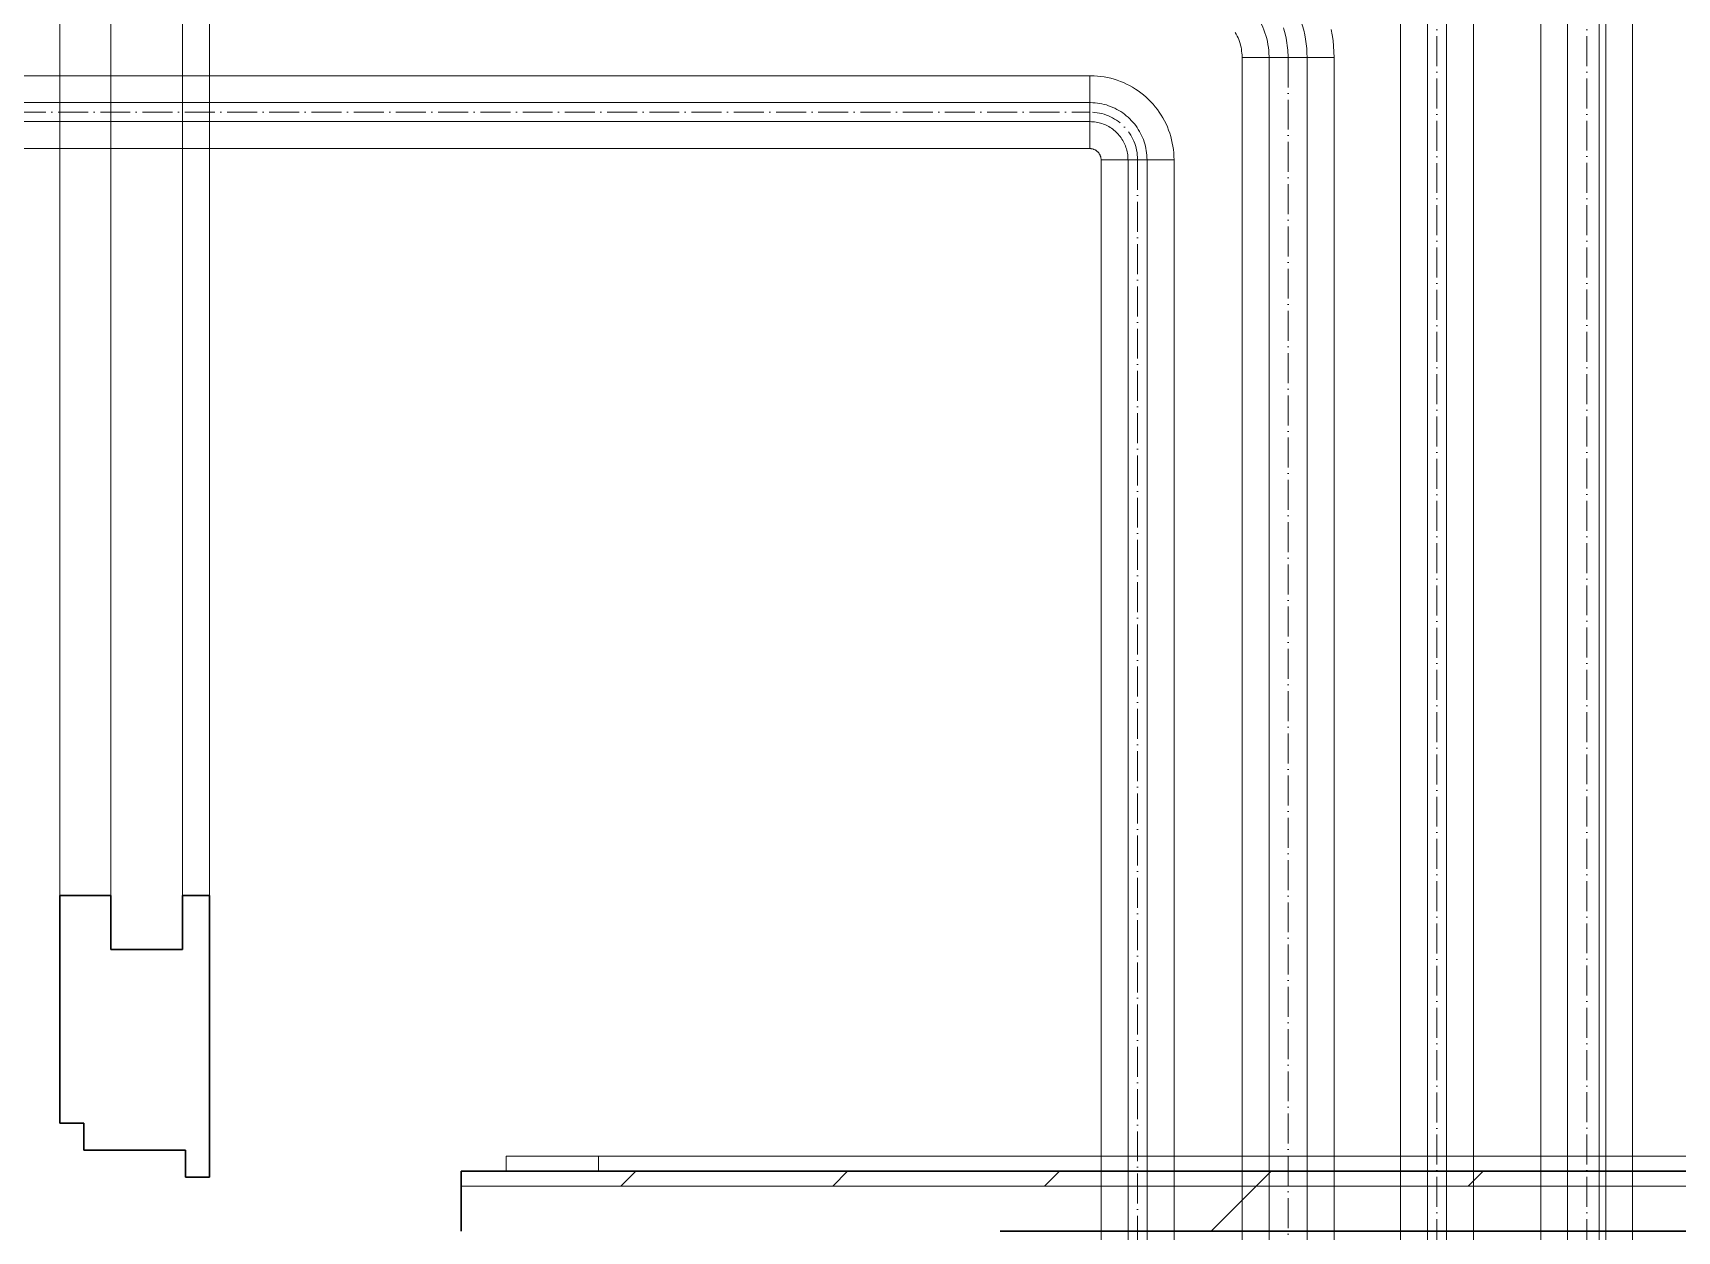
# Model space of a CAD drawing. Header units: millimetres. Extents: x -88595 to 880822, y -1054509 to -148035.
# Drawn here: x 194740 to 195289, y -276552 to -276152 of the extents above; entities that cross this region are included whole.
import ezdxf

# ---------------------------------------------------------------- set-up
doc = ezdxf.new("R2010")
doc.units = ezdxf.units.MM
for name, pattern in [('$0$ADSK_Осевая', [14, 10, -2, 0, -2]), ('$1$ADSK_Осевая', [14, 10, -2, 0, -2]), ('ADSK_Линия сетки', [25, 20, -2.5, 0, -2.5])]:
    doc.linetypes.add(name, pattern=pattern)
for name, color, linetype, lineweight in [('Двери', 7, 'Continuous', 9), ('Изоляция', 7, 'Continuous', 18), ('Оборудование', 7, 'Continuous', 18), ('Ограждение', 7, 'Continuous', 9), ('Оси', 7, 'Continuous', 9), ('Стены наружные', 7, 'Continuous', 18), ('Стены штриховка', 7, 'Continuous', 9), ('Трубопровод', 7, 'Continuous', 18), ('Трубопроводы', 7, 'Continuous', 18)]:
    doc.layers.add(name, color=color, linetype=linetype, lineweight=lineweight)
doc.layers.add('Двери открывание', color=7, linetype='Continuous', lineweight=9, true_color=0xc0c0c0)

# ---------------------------------------------------------------- blocks, each defined once
blk = doc.blocks.new('$0$ADSK_МедьПайка_Отвод-гнутая труба - Отвод _гнутая труба_-V36-В_Координация_1 этаж ОВ3')
at = {"layer": 'Трубопроводы', "color": 134, "true_color": 0x00a6a6}
for p, q in [((6.35, 31.75), (-6.35, 31.75)), ((6.35, 31.75), (-6.35, 31.75)), ((-31.75, 6.35), (-31.75, -6.35)), ((-31.75, 6.35), (-31.75, -6.35))]:
    blk.add_line(p, q, dxfattribs=at)
at = {"layer": 'Трубопроводы', "color": 134, "true_color": 0x00a6a6, "flags": 128}
for points in [[(-31.75, -6.35), (-30.23, -6.32), (-28.71, -6.23), (-27.19, -6.08), (-25.68, -5.86), (-24.18, -5.59), (-22.69, -5.26), (-21.22, -4.87), (-19.77, -4.42), (-18.33, -3.91), (-16.91, -3.34), (-15.52, -2.72), (-14.16, -2.04), (-12.82, -1.31), (-11.51, -0.53), (-10.24, 0.3), (-9, 1.19), (-7.79, 2.12), (-6.63, 3.11), (-5.5, 4.13), (-4.42, 5.21), (-3.38, 6.32), (-2.38, 7.47), (-1.44, 8.67), (-0.54, 9.9), (0.31, 11.16), (1.11, 12.46), (1.85, 13.79), (2.54, 15.15), (3.18, 16.54), (3.76, 17.94), (4.28, 19.38), (4.75, 20.83), (5.16, 22.29), (5.51, 23.78), (5.8, 25.27), (6.02, 26.78), (6.19, 28.3), (6.3, 29.82), (6.35, 31.34), (6.35, 31.75)], [(-6.35, 31.75), (-6.37, 30.73), (-6.43, 29.72), (-6.53, 28.71), (-6.67, 27.7), (-6.86, 26.7), (-7.08, 25.71), (-7.34, 24.73), (-7.64, 23.76), (-7.98, 22.8), (-8.36, 21.86), (-8.77, 20.93), (-9.22, 20.02), (-9.71, 19.13), (-10.23, 18.26), (-10.79, 17.41), (-11.38, 16.58), (-12, 15.78), (-12.65, 15), (-13.34, 14.25), (-14.05, 13.53), (-14.8, 12.84), (-15.57, 12.17), (-16.36, 11.54), (-17.18, 10.94), (-18.03, 10.38), (-18.89, 9.84), (-19.78, 9.35), (-20.68, 8.89), (-21.61, 8.46), (-22.55, 8.08), (-23.5, 7.73), (-24.47, 7.42), (-25.45, 7.14), (-26.44, 6.91), (-27.43, 6.72), (-28.44, 6.57), (-29.45, 6.45), (-30.46, 6.38), (-31.48, 6.35), (-31.75, 6.35)]]:
    blk.add_lwpolyline(points, dxfattribs=at)
blk = doc.blocks.new('$0$ADSK_МедьПайка_Отвод-гнутая труба - Отвод _гнутая труба_-V38-В_Координация_1 этаж ОВ3')
at = {"layer": 'Трубопроводы', "color": 190, "true_color": 0x8000ff}
for p, q in [((3.17, 15.87), (-3.18, 15.87)), ((3.17, 15.87), (-3.18, 15.87)), ((-15.88, 3.17), (-15.88, -3.18)), ((-15.88, 3.17), (-15.88, -3.18))]:
    blk.add_line(p, q, dxfattribs=at)
at = {"layer": 'Трубопроводы', "color": 190, "true_color": 0x8000ff, "flags": 128}
for points in [[(-15.88, -3.18), (-15.11, -3.16), (-14.35, -3.11), (-13.59, -3.04), (-12.84, -2.93), (-12.09, -2.8), (-11.35, -2.63), (-10.61, -2.43), (-9.88, -2.21), (-9.16, -1.95), (-8.46, -1.67), (-7.76, -1.36), (-7.08, -1.02), (-6.41, -0.66), (-5.76, -0.27), (-5.12, 0.15), (-4.5, 0.6), (-3.9, 1.06), (-3.31, 1.55), (-2.75, 2.07), (-2.21, 2.6), (-1.69, 3.16), (-1.19, 3.74), (-0.72, 4.33), (-0.27, 4.95), (0.16, 5.58), (0.55, 6.23), (0.93, 6.9), (1.27, 7.58), (1.59, 8.27), (1.88, 8.97), (2.14, 9.69), (2.38, 10.41), (2.58, 11.15), (2.75, 11.89), (2.9, 12.64), (3.01, 13.39), (3.1, 14.15), (3.15, 14.91), (3.17, 15.67), (3.17, 15.87)], [(-3.18, 15.87), (-3.19, 15.37), (-3.22, 14.86), (-3.27, 14.35), (-3.34, 13.85), (-3.43, 13.35), (-3.54, 12.86), (-3.67, 12.37), (-3.82, 11.88), (-3.99, 11.4), (-4.18, 10.93), (-4.38, 10.47), (-4.61, 10.01), (-4.85, 9.56), (-5.11, 9.13), (-5.39, 8.7), (-5.69, 8.29), (-6, 7.89), (-6.33, 7.5), (-6.67, 7.13), (-7.03, 6.76), (-7.4, 6.42), (-7.78, 6.09), (-8.18, 5.77), (-8.59, 5.47), (-9.01, 5.19), (-9.45, 4.92), (-9.89, 4.67), (-10.34, 4.44), (-10.8, 4.23), (-11.27, 4.04), (-11.75, 3.86), (-12.23, 3.71), (-12.72, 3.57), (-13.22, 3.46), (-13.72, 3.36), (-14.22, 3.28), (-14.72, 3.23), (-15.23, 3.19), (-15.74, 3.18), (-15.88, 3.17)]]:
    blk.add_lwpolyline(points, dxfattribs=at)
blk = doc.blocks.new('1 этаж')
at = {"layer": 'Ограждение'}
h = blk.add_hatch(dxfattribs=at)
h.set_pattern_fill('FP_25', color=256, style=0, pattern_type=2)
h.set_pattern_definition([(0, (215928.7, 665702.34), (0, 600), []), (90, (215928.7, 665702.34), (-600, 4e-14), [])])
h.paths.add_polyline_path([(232977.71, 651782.6), (232972.71, 651787.6), (231027.71, 651787.6), (231027.71, 651782.6), (232976.04, 651782.6)])
at = {"layer": 'Двери'}
for p, q in [((230895.71, 651856.6), (230895.71, 652702.6)), ((230919.71, 652702.6), (230919.71, 651856.6)), ((230878.71, 652684.6), (230878.71, 651874.6)), ((230928.71, 651874.6), (230928.71, 652684.6)), ((230919.71, 651856.6), (230895.71, 651856.6))]:
    blk.add_line(p, q, dxfattribs=at)
at = {"layer": 'Двери', "lineweight": 30}
for p, q in [((230878.71, 651874.6), (230878.71, 651798.6)), ((230878.71, 651874.6), (230895.71, 651874.6)), ((230895.71, 651874.6), (230895.71, 651856.6)), ((230919.71, 651874.6), (230928.71, 651874.6)), ((230919.71, 651856.6), (230919.71, 651874.6)), ((230928.71, 651780.6), (230928.71, 651874.6)), ((230895.71, 651856.6), (230919.71, 651856.6)), ((230878.71, 651798.6), (230886.71, 651798.6)), ((230886.71, 651798.6), (230886.71, 651789.6)), ((230886.71, 651789.6), (230920.71, 651789.6)), ((230920.71, 651789.6), (230920.71, 651780.6)), ((230920.71, 651780.6), (230928.71, 651780.6))]:
    blk.add_line(p, q, dxfattribs=at)
at = {"layer": 'Двери открывание'}
blk.add_arc((230946.71, 651780.6), 998, 91.03345, 180, dxfattribs=at)
at = {"layer": 'Ограждение'}
for p in [(231027.71, 651782.6), (232972.71, 651787.6)]:
    blk.add_line(p, (231027.71, 651787.6), dxfattribs=at)
at = {"layer": 'Оси', "linetype": 'ADSK_Линия сетки', "ltscale": 100}
blk.add_line((231392.71, 697813.24), (231392.71, 631836.47), dxfattribs=at)
at = {"layer": 'Стены наружные', "lineweight": 30}
for p, q in [((231012.71, 651782.6), (231012.71, 651762.6)), ((232977.71, 651782.6), (231012.71, 651782.6)), ((231192.71, 651762.6), (232997.71, 651762.6))]:
    blk.add_line(p, q, dxfattribs=at)
at = {"layer": 'Стены наружные', "linetype": 'Continuous', "lineweight": 9}
for p, q in [((231066.05, 651777.6), (231071.05, 651782.6)), ((231136.76, 651777.6), (231141.76, 651782.6)), ((231207.47, 651777.6), (231212.47, 651782.6)), ((231278.18, 651777.6), (231283.18, 651782.6)), ((231348.89, 651777.6), (231353.89, 651782.6)), ((231263.18, 651762.6), (231278.18, 651777.6))]:
    blk.add_line(p, q, dxfattribs=at)
at = {"layer": 'Стены штриховка'}
blk.add_line((232977.71, 651777.6), (231012.71, 651777.6), dxfattribs=at)

msp = doc.modelspace()

# ---------------------------------------------------------------- linework, layer by layer
at = {"layer": 'Изоляция', "color": 134, "true_color": 0x00a6a6}
for p, q in [((195243.69, -276026.21), (195243.69, -276879.04)), ((195274.39, -276879.04), (195274.39, -276026.21)), ((195143.99, -276160.21), (195143.99, -276944.04)), ((195174.69, -276160.21), (195143.99, -276160.21)), ((195174.69, -276944.04), (195174.69, -276160.21))]:
    msp.add_line(p, q, dxfattribs=at)
at = {"layer": 'Изоляция', "color": 190, "true_color": 0x8000ff}
for p, q in [((195196.86, -276040.34), (195196.86, -276894.91)), ((195221.21, -276894.91), (195221.21, -276040.34)), ((195093.21, -276166.29), (186965.5, -276166.29)), ((195093.21, -276190.64), (195093.21, -276166.29)), ((186965.5, -276190.64), (195093.21, -276190.64)), ((195096.91, -276194.34), (195096.91, -276994.91)), ((195121.26, -276194.34), (195096.91, -276194.34)), ((195121.26, -276994.91), (195121.26, -276194.34))]:
    msp.add_line(p, q, dxfattribs=at)
at = {"layer": 'Изоляция', "color": 134, "true_color": 0x00a6a6, "flags": 128}
for points in [[(195141.73, -276151.91), (195142.06, -276152.48), (195142.35, -276153.07), (195142.63, -276153.67), (195142.88, -276154.27), (195143.1, -276154.89), (195143.3, -276155.51), (195143.48, -276156.14), (195143.63, -276156.78), (195143.75, -276157.43), (195143.85, -276158.08), (195143.92, -276158.73), (195143.97, -276159.38), (195143.99, -276160.04), (195143.99, -276160.21)], [(195174.69, -276160.21), (195174.65, -276158.33), (195174.54, -276156.45), (195174.35, -276154.58), (195174.09, -276152.71), (195173.75, -276150.86)]]:
    msp.add_lwpolyline(points, dxfattribs=at)
at = {"layer": 'Изоляция', "color": 190, "true_color": 0x8000ff, "flags": 128}
for points in [[(195121.26, -276194.34), (195121.24, -276193.22), (195121.17, -276192.1), (195121.06, -276190.98), (195120.9, -276189.87), (195120.7, -276188.77), (195120.46, -276187.67), (195120.17, -276186.59), (195119.84, -276185.52), (195119.46, -276184.46), (195119.05, -276183.42), (195118.59, -276182.39), (195118.09, -276181.39), (195117.55, -276180.4), (195116.98, -276179.44), (195116.36, -276178.5), (195115.71, -276177.59), (195115.02, -276176.7), (195114.3, -276175.84), (195113.54, -276175.02), (195112.75, -276174.22), (195111.93, -276173.45), (195111.08, -276172.72), (195110.2, -276172.02), (195109.3, -276171.36), (195108.37, -276170.74), (195107.41, -276170.15), (195106.43, -276169.6), (195105.43, -276169.09), (195104.41, -276168.62), (195103.37, -276168.2), (195102.32, -276167.81), (195101.25, -276167.47), (195100.17, -276167.17), (195099.08, -276166.91), (195097.98, -276166.7), (195096.87, -276166.53), (195095.75, -276166.41), (195094.63, -276166.33), (195093.51, -276166.29), (195093.21, -276166.29)], [(195093.21, -276190.64), (195093.36, -276190.64), (195093.51, -276190.65), (195093.65, -276190.67), (195093.8, -276190.69), (195093.95, -276190.71), (195094.09, -276190.75), (195094.23, -276190.78), (195094.37, -276190.83), (195094.51, -276190.88), (195094.65, -276190.93), (195094.79, -276190.99), (195094.92, -276191.06), (195095.05, -276191.13), (195095.18, -276191.2), (195095.3, -276191.29), (195095.42, -276191.37), (195095.54, -276191.46), (195095.65, -276191.56), (195095.76, -276191.66), (195095.86, -276191.76), (195095.97, -276191.87), (195096.06, -276191.98), (195096.15, -276192.1), (195096.24, -276192.22), (195096.32, -276192.34), (195096.4, -276192.47), (195096.47, -276192.6), (195096.54, -276192.73), (195096.6, -276192.86), (195096.66, -276193), (195096.71, -276193.14), (195096.75, -276193.28), (195096.79, -276193.42), (195096.83, -276193.57), (195096.86, -276193.71), (195096.88, -276193.86), (195096.89, -276194), (195096.91, -276194.15), (195096.91, -276194.3), (195096.91, -276194.34)]]:
    msp.add_lwpolyline(points, dxfattribs=at)
at = {"layer": 'Трубопровод', "color": 134, "true_color": 0x00a6a6}
for p, q in [((195252.69, -276026.21), (195252.69, -276879.04)), ((195265.39, -276879.04), (195265.39, -276026.21)), ((195152.99, -276160.21), (195152.99, -276944.04)), ((195165.69, -276944.04), (195165.69, -276160.21))]:
    msp.add_line(p, q, dxfattribs=at)
at = {"layer": 'Трубопровод', "color": 134, "linetype": '$0$ADSK_Осевая', "true_color": 0x00a6a6}
for p, q in [((195259.04, -276026.21), (195259.04, -276879.04)), ((195259.04, -276026.21), (195259.04, -276879.04)), ((195159.34, -276160.21), (195159.34, -276944.04)), ((195159.34, -276160.21), (195159.34, -276944.04))]:
    msp.add_line(p, q, dxfattribs=at)
at = {"layer": 'Трубопровод', "color": 190, "true_color": 0x8000ff}
for p, q in [((195205.86, -276040.34), (195205.86, -276894.91)), ((195212.21, -276894.91), (195212.21, -276040.34)), ((195093.21, -276175.29), (186965.5, -276175.29)), ((186965.5, -276181.64), (195093.21, -276181.64)), ((195105.91, -276194.34), (195105.91, -276994.91)), ((195112.26, -276994.91), (195112.26, -276194.34))]:
    msp.add_line(p, q, dxfattribs=at)
at = {"layer": 'Трубопровод', "color": 190, "linetype": '$0$ADSK_Осевая', "true_color": 0x8000ff}
for p, q in [((195209.04, -276040.34), (195209.04, -276894.91)), ((195209.04, -276040.34), (195209.04, -276894.91)), ((186965.5, -276178.46), (195093.21, -276178.46)), ((186965.5, -276178.46), (195093.21, -276178.46)), ((195109.08, -276194.34), (195109.08, -276994.91)), ((195109.08, -276194.34), (195109.08, -276994.91))]:
    msp.add_line(p, q, dxfattribs=at)
at = {"layer": 'Трубопроводы', "color": 134, "linetype": '$1$ADSK_Осевая', "true_color": 0x00a6a6}
msp.add_arc((195127.59, -276160.21), 31.75, 0, 90, dxfattribs=at)
at = {"layer": 'Трубопроводы', "color": 190, "linetype": '$1$ADSK_Осевая', "true_color": 0x8000ff}
msp.add_arc((195093.21, -276194.34), 15.88, 0, 90, dxfattribs=at)

# ---------------------------------------------------------------- block references
at = {"layer": 'Оборудование', "color": 5, "true_color": 0x0000ff}
msp.add_blockref('1 этаж', (-36129.46, -928314.54), dxfattribs=at)
at = {"layer": 'Трубопроводы', "color": 134, "true_color": 0x00a6a6, "rotation": 90}
msp.add_blockref('$0$ADSK_МедьПайка_Отвод-гнутая труба - Отвод _гнутая труба_-V36-В_Координация_1 этаж ОВ3', (195159.34, -276128.46), dxfattribs=at)
at = {"layer": 'Трубопроводы', "color": 190, "true_color": 0x8000ff, "rotation": 90}
msp.add_blockref('$0$ADSK_МедьПайка_Отвод-гнутая труба - Отвод _гнутая труба_-V38-В_Координация_1 этаж ОВ3', (195109.08, -276178.46), dxfattribs=at)

doc.saveas('drawing.dxf')
